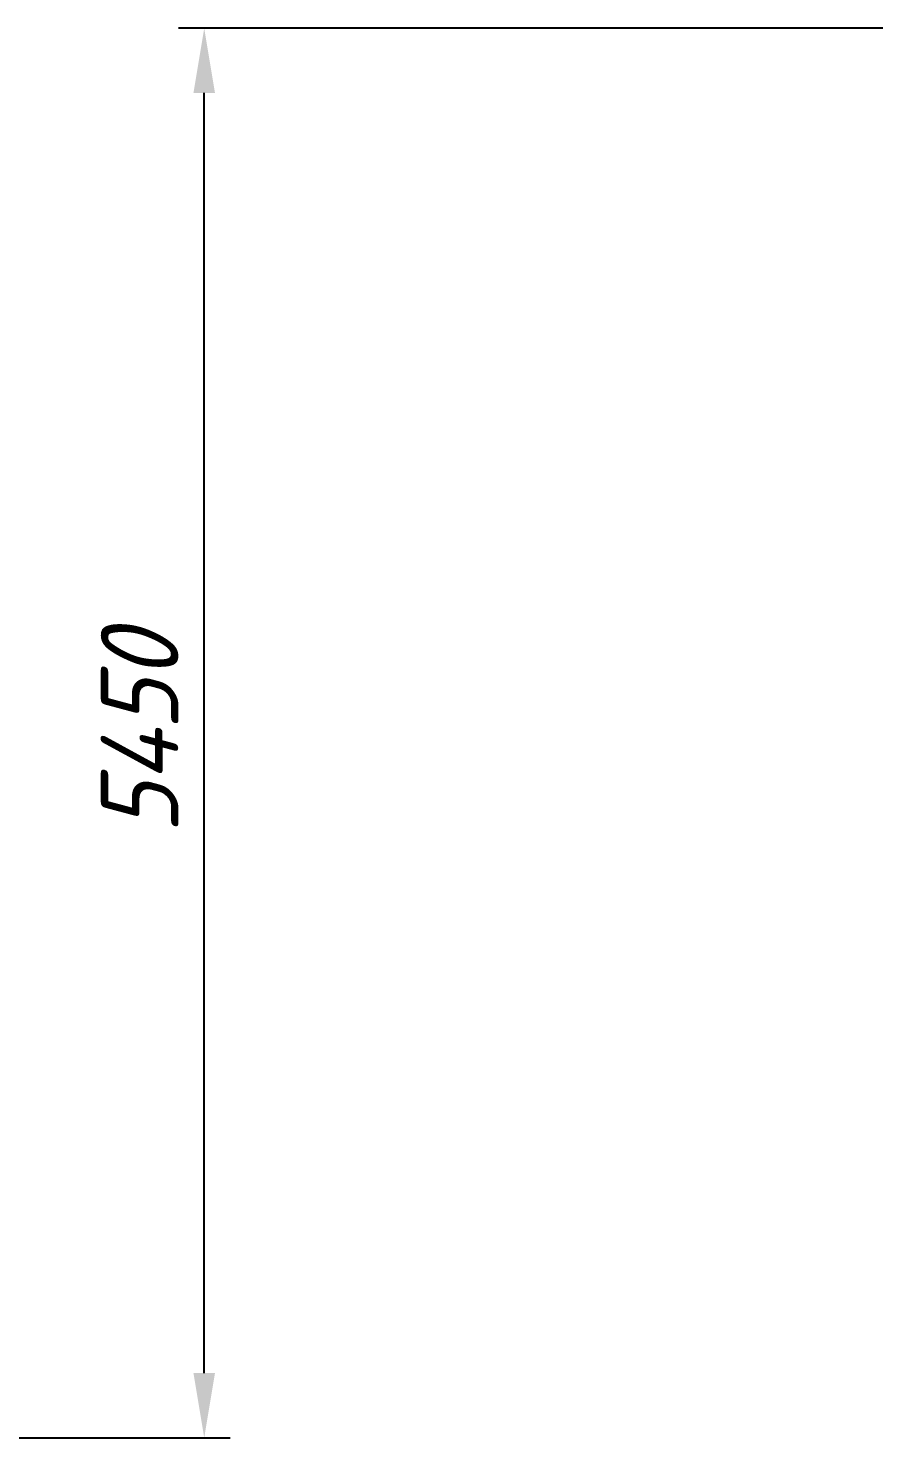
# Model space of a CAD drawing. Header units: inches. Extents: x -350577 to -266477, y -437959 to -377535.
# Drawn here: x -337216 to -333946, y -423176 to -417725 of the extents above; entities that cross this region are included whole.
import ezdxf

# ---------------------------------------------------------------- set-up
doc = ezdxf.new("R2010")
doc.units = ezdxf.units.IN
doc.header["$MEASUREMENT"] = 0
doc.layers.add('ORGINAL (itatec)', color=3, linetype='Continuous', lineweight=9)
doc.styles.add('Geniso', font='geniso.shx', dxfattribs={"oblique": 15})
doc.dimstyles.new('scale 1b100', dxfattribs={"dimscale": 100, "dimtxt": 3, "dimasz": 2.5, "dimexe": 1, "dimexo": 1, "dimgap": 1, "dimtad": 1, "dimdec": 0, "dimzin": 0, "dimdsep": 46, "dimtxsty": 'Geniso', "dimcen": 0, "dimclrd": 1, "dimclre": 1, "dimclrt": 7, "dimadec": 0, "dimazin": 0, "dimtfac": 1, "dimtdec": 0, "dimtmove": 0, "dimatfit": 3, "dimfxl": 0.75, "dimtolj": 1, "dimtzin": 0, "dimarcsym": 0})

# ---------------------------------------------------------------- blocks, each defined once
blk = doc.blocks.new('*D45')
at = {"layer": 'Defpoints', "color": 0, "transparency": 16777216}
for p in [(-336535.6, -417725.5), (-322653.8, -417725.5), (-338405.2, -423175.9)]:
    blk.add_point(p, dxfattribs=at)
at = {"layer": 'ORGINAL (itatec)', "color": 1, "lineweight": -2, "transparency": 16777216}
for p, q in [((-322753.8, -417725.5), (-336635.6, -417725.5)), ((-336535.6, -422925.9), (-336535.6, -417975.5)), ((-338305.2, -423175.9), (-336435.6, -423175.9))]:
    blk.add_line(p, q, dxfattribs=at)
at = {"layer": 'ORGINAL (itatec)', "color": 1, "transparency": 16777216}
for points in [[(-336577.3, -417975.5), (-336494, -417975.5), (-336535.6, -417725.5)], [(-336577.3, -422925.9), (-336494, -422925.9), (-336535.6, -423175.9)]]:
    blk.add_solid(points, dxfattribs=at)
at = {"layer": 'ORGINAL (itatec)', "color": 7, "transparency": 16777216, "insert": (-336785.6, -420450.7), "char_height": 300, "attachment_point": 5, "rotation": 90, "style": 'Geniso'}
blk.add_mtext('\\A1;5450', dxfattribs=at)

msp = doc.modelspace()

# ---------------------------------------------------------------- dimensions: what is measured, and where the dimension line sits
at = {"layer": 'ORGINAL (itatec)'}
dim = msp.add_linear_dim(base=(-336535.6, -417725.5), p1=(-338405.2, -423175.9), p2=(-322653.8, -417725.5), angle=90, dimstyle='scale 1b100', dxfattribs=at)
dim.commit()
dim.dimension.update_dxf_attribs({"geometry": '*D45', "text_midpoint": (-336785.6, -420450.7)})

doc.saveas('drawing.dxf')
